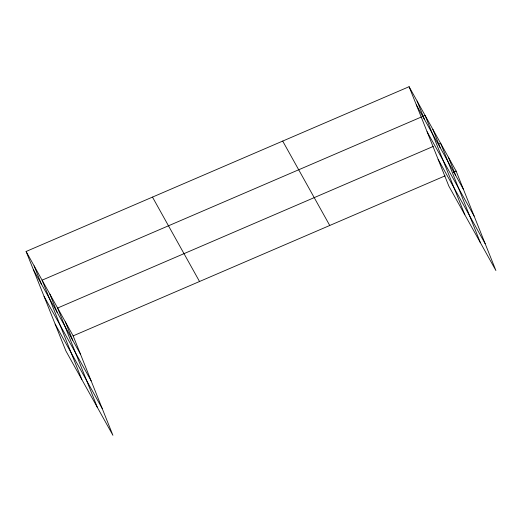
<?xml version="1.0" encoding="UTF-8"?>
<svg xmlns="http://www.w3.org/2000/svg" width="522" height="522" viewBox="0 0 522 522"><rect width="100%" height="100%" fill="white"/><g stroke="black" fill="none" stroke-linecap="round" stroke-linejoin="round"><path stroke-width="0.78" d="M26.1 251.473L73.152 335.874L112.915 435.296L65.863 350.895L26.1 251.473L409.085 86.704L456.137 171.105L495.9 270.526L448.848 186.126L409.085 86.704M421.404 116.98L42.099 280.17L81.863 379.592M422.879 116.347L425.078 115.401L464.848 214.823M433.26 146.414L57.622 308.026L97.392 407.447M438.402 144.202L440.607 143.25L480.37 242.671M73.152 335.874L445.109 175.849M453.194 172.371L456.137 171.105M416.36 104.896L463.412 189.303M427.081 131.701L474.133 216.108M438.128 159.321L485.179 243.722M282.696 141.077L329.747 225.478M152.483 197.101L199.535 281.502M33.375 269.672L80.427 354.073M44.096 296.476L91.148 380.877M55.143 324.09L102.195 408.491M448.372 157.181L455.647 175.372M432.842 129.325L440.124 147.524M417.085 101.053L424.36 119.244M65.387 321.95L72.662 340.148M49.858 294.095L57.139 312.293M34.1 265.822L41.375 284.02"/></g></svg>
